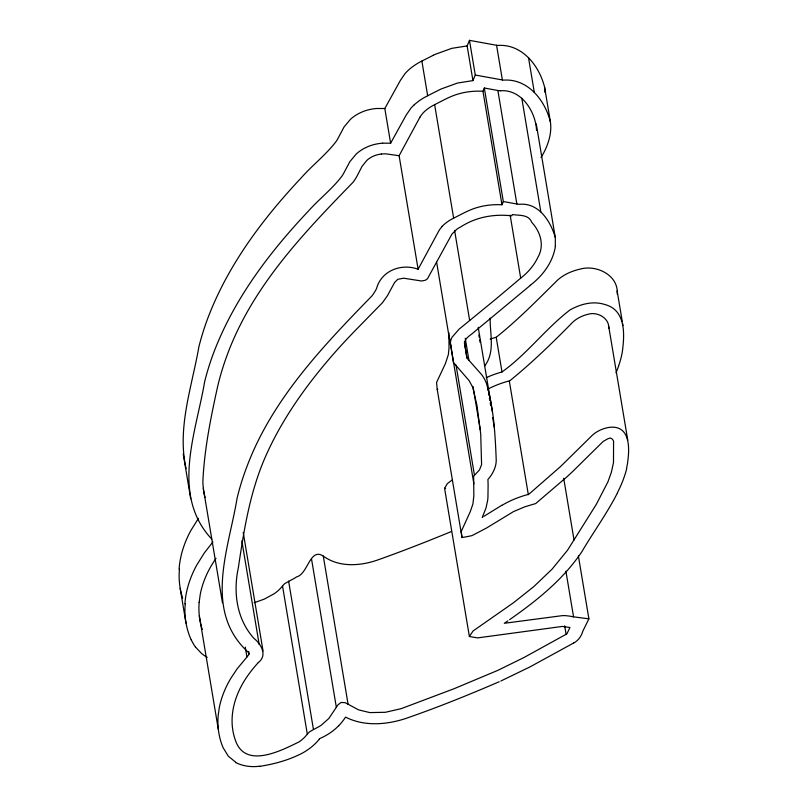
<?xml version="1.0" encoding="UTF-8"?>
<svg xmlns="http://www.w3.org/2000/svg" width="807" height="807" viewBox="0 0 807 807"><rect width="100%" height="100%" fill="white"/><g stroke="black" fill="none" stroke-linecap="round" stroke-linejoin="round"><path stroke-width="1.21" d="M258.301 662.587A149.103 111.669 -9.5 0 0 248.132 675.116C237.984 689.299 231.185 706.559 232.164 724.212A103.467 77.492 -9.5 0 0 236.421 742.975C247.668 768.244 281.996 750.207 299.104 741.875A39.583 29.647 -9.5 0 0 305.47 736.367L307.326 734.199A19.711 14.758 -9.5 0 1 309.636 731.778L315.608 728.408A35.639 26.692 -9.5 0 0 321.388 725.1L328.893 718.422L337.962 704.874L341.129 702.453L345.154 702.665L358.691 709.918L369.848 712.591L385.343 712.299L401.261 708.627L454.038 688.734L497.959 670.314L523.985 657.513L566.867 633.878L569.964 627.503L562.318 626.434L477.623 637.893L469.381 636.511L473.084 630.963L513.534 602.718L533.841 586.568L552.018 569.217L567.503 550.263L596.252 504.456L607.984 481.729L611.343 472.327L613.491 462.643L613.572 441.217L612.735 439.623A10.36 7.757 -9.5 0 0 611.948 438.857L610.324 438.019A20.064 15.02 -9.5 0 0 607.883 438.766L603.222 441.389L572.698 471.48A386.674 289.602 -9.5 0 1 566.716 477.028L535.727 503.548L524.933 506.766L513.585 511.557L486.379 528.111L472.024 535.596A66.507 49.812 -9.5 0 1 468.292 536.393L462.018 537.563L461.211 531.531L470.299 511.598L472.902 504.022L473.84 496.043L473.648 476.15L479.459 469.956L481.587 464.64L480.72 434.085L476.998 405.639L472.791 387.38L469.099 380.601L453.453 362.535L450.407 342.935A21.275 15.938 -9.5 0 1 452.071 337.215L459.032 329.226L491.453 302.696A309.555 231.841 -9.5 0 0 496.204 298.772L520.697 278.153A66.467 49.782 -9.5 0 0 537.825 257.423C544.715 245.681 540.559 231.851 531.833 222.429C528.646 214.137 519.355 215.731 512.364 214.531L511.809 215.832C493.874 213.794 475.868 217.043 460.595 226.989A26.147 19.58 -9.5 0 0 456.762 229.269L451.94 234.091L427.468 278.758L425.319 280.281L421.617 281.007L403.631 278.193L397.77 279.323L394.603 282.46L387.501 295.604L382.427 302.746L359.105 326.593A683.731 512.082 -9.5 0 0 332.988 354.596C305.308 386.361 280.533 421.204 263.98 460.131C249.605 494.277 243.764 531.218 238.368 567.644C233.011 592.217 236.653 619.11 253.892 638.337C261.216 644.087 267.692 655.375 258.301 662.587M536.554 130.28C535.626 111.659 521.483 88.972 500.279 90.777M199.147 602.294L200.277 594.174A135.838 101.732 -9.5 0 1 212.019 564.497L216.004 558.283M555.287 246.226L555.337 237.873L536.262 123.895M626.474 468.897L627.513 463.42A88.709 66.436 -9.5 0 0 627.856 460.464C629.954 445.272 629.026 423.978 608.004 427.569A27.66 20.71 -9.5 0 0 592.641 434.963L560.502 466.597L528.333 494.681L509.338 381.156C530.925 363.664 550.899 344.377 570.388 324.616C574.957 319.3 581.302 315.87 588.071 314.256C597.119 311.401 609.517 318.019 608.781 328.338M414.203 104.839A53.373 39.977 -9.5 0 1 427.68 95.751L439.129 89.96A107.704 80.66 -9.5 0 1 441.338 88.911L457.519 83.04L472.942 80.609L467.142 45.918L469.472 40.35L496.567 45.273A12.176 9.119 -9.5 0 0 498.04 45.424C522.351 43.881 539.429 65.942 544.634 87.398L550.435 122.089C551.736 131.39 549.295 140.821 545.492 149.275A94.51 70.784 -9.5 0 1 540.993 157.476M472.942 80.609L475.273 75.031L469.472 40.35M442.115 226.364A38.161 28.578 -9.5 0 1 453.665 218.172L464.6 212.584A101.117 75.737 -9.5 0 1 466.668 211.616C477.583 206.239 489.849 204.11 501.964 204.776L482.959 91.262L484.321 88.024L497.869 90.485A23.332 17.472 -9.5 0 0 500.279 90.777M501.964 204.776L503.316 201.538L484.321 88.024M235.705 762.232L228.32 756.189L223.136 747.736A107.331 80.387 -9.5 0 1 220.412 740.029A120.324 90.122 -9.5 0 1 218.162 715.819L219.272 707.699A135.838 101.732 -9.5 0 1 231.024 678.021L237.187 668.761L247.487 656.353A15.353 11.5 -9.5 0 0 248.203 655.466L248.869 654.467A2.3 1.725 -9.5 0 0 249.121 653.932A2.35 1.755 -9.5 0 0 248.899 653.428L248.344 652.55A15.141 11.338 -9.5 0 0 247.87 651.945C202.94 610.334 228.885 548.689 237.107 498.08A407.706 305.349 -9.5 0 1 246.296 468.252C271.414 400.101 322.245 346.949 371.966 295.897A65.317 48.924 -9.5 0 0 376.496 288.724C381.277 270.567 401.402 263.082 418.107 269.235L399.112 155.721L419.933 117.207M418.107 269.235L438.927 230.731A57.408 42.993 -9.5 0 1 439.754 229.42L442.155 226.374M578.367 555.912L588.898 618.838L583.088 630.63A21.315 15.969 -9.5 0 0 582.513 632.093L581.988 633.566A18.49 13.85 -9.5 0 1 581.544 634.625L580.455 636.602A19.126 14.324 -9.5 0 1 573.686 643.078M617.537 492.754C607.157 513.292 593.478 531.924 581.847 551.736C563.225 579.497 536.766 600.711 509.6 619.645M382.639 143.172L390.618 143.202L384.818 108.511L400.433 80.307L405.033 73.619A44.032 32.976 -9.5 0 1 408.191 70.37L408.413 70.159A53.373 39.977 -9.5 0 1 421.879 61.06L433.319 55.269M390.618 143.202L406.244 114.987L410.834 108.309A44.032 32.976 -9.5 0 1 413.991 105.061L414.213 104.849M451.355 531.541C426.61 541.719 401.684 551.494 376.466 560.411C359.226 566.141 338.637 567.361 323.284 556.073C309.797 547.247 308.042 574.11 296.593 576.894A35.639 26.692 -9.5 0 1 290.813 580.193L284.831 583.572A19.711 14.758 -9.5 0 0 282.531 585.993L280.665 588.162A39.583 29.647 -9.5 0 1 274.299 593.67L264.333 599.107L254.205 602.718M469.381 636.511L444.576 488.306L447.36 483.605L451.95 480.155M198.472 518.306L190.795 530.623A152.069 113.898 -9.5 0 0 182.664 549.94A142.466 106.695 -9.5 0 0 179.083 569.137M484.533 366.136C495.387 352.266 489.879 334.068 490.142 318.109M212.917 541.951L204.282 552.997L196.605 565.314A152.069 113.898 -9.5 0 0 188.475 584.631A142.466 106.695 -9.5 0 0 184.894 603.828M490.212 339.111A85.391 63.955 -9.5 0 1 496.204 337.265C518.245 319.723 537.866 299.518 557.899 279.797C564.355 274.118 572.556 270.759 580.879 268.923C596.797 264.716 618.707 275.409 617.194 293.919M486.248 377.636L489.778 376.123A85.391 63.955 -9.5 0 1 502.004 371.956C527.112 353.991 545.714 328.54 570.045 309.908C580.445 304.068 593.135 300.668 604.836 304.521C626.202 310.059 624.679 335.006 622.247 352.356A142.688 106.867 -9.5 0 1 618.535 366.156M474.657 331.586L530.381 285.315M474.415 331.778C470.975 335.198 464.459 337.851 464.62 343.479M507.845 620.865L504.314 623.297L561.722 615.711A19.691 14.748 -9.5 0 1 565.939 615.68L569.651 616.124A25.592 19.166 -9.5 0 1 570.72 616.316L571.891 616.558A21.779 16.311 -9.5 0 0 573.545 616.841L588.898 618.838M484.008 516.288L501.712 505.313M482.838 517.025L482.263 517.388L485.996 508.067L487.68 500.239A92.976 69.634 -9.5 0 0 487.973 496.547C487.942 490.878 488.326 485.178 487.892 479.529C492.815 473.931 496.86 466.325 496.154 458.356C495.155 433.218 493.622 407.727 486.46 383.476A54.019 40.461 -9.5 0 0 481.567 374.559L466.92 358.026A59.567 44.607 -9.5 0 1 466.728 357.007L466.123 352.276M573.616 643.018L529.906 666.945L500.854 681.017M419.933 117.207A57.408 42.993 -9.5 0 1 420.76 115.895L423.161 112.859A38.161 28.578 -9.5 0 1 434.67 104.648L445.605 99.059A101.117 75.737 -9.5 0 1 447.663 98.091C458.588 92.714 470.854 90.586 482.959 91.262M499.23 681.733C467.989 695.18 436.405 707.971 404.236 718.987C385.282 724.888 363.715 726.381 345.557 717.11A71.268 53.373 -9.5 0 1 338.779 725.695M462.018 537.563L437.212 389.357L437.838 389.236M259.844 766.337C274.319 764.058 288.775 760.133 301.838 753.395A55.35 41.46 -9.5 0 0 319.36 739.121M381.398 154.046L382.952 153.915A26.702 20.004 -9.5 0 1 386.059 153.855L399.112 155.721M467.142 45.918L451.718 48.359L435.538 54.23A107.704 80.66 -9.5 0 0 433.319 55.269M384.818 108.511L376.829 108.491A36.144 27.075 -9.5 0 0 365.742 110.589A34.025 25.481 -9.5 0 0 362.525 111.77L358.944 113.424A35.841 26.843 -9.5 0 0 350.46 119.315L344.075 126.941L337.719 138.915A44.435 33.279 -9.5 0 1 336.247 141.296C326.109 154.742 312.491 165.052 301.394 177.661C262.527 219.02 227.594 265.523 207.5 319.047A411.056 307.86 -9.5 0 0 198.875 346.839C191.985 386.614 176.854 428.134 186.104 468.595M475.273 75.031L502.378 79.954A12.176 9.119 -9.5 0 0 503.84 80.105C528.151 78.572 545.239 100.623 550.435 122.089M503.316 201.538L516.863 204A23.332 17.472 -9.5 0 0 519.274 204.302C538.693 202.386 550.586 221.148 555.266 237.419M444.576 488.306L445.615 488.517M211.757 539.126C170.459 494.883 195.98 432.895 204.685 381.529A411.056 307.86 -9.5 0 1 213.3 353.728C233.566 299.77 268.892 252.954 308.153 211.343C318.977 199.097 332.222 189.08 342.047 175.976A44.435 33.279 -9.5 0 0 343.52 173.596L349.875 161.632L356.26 154.006A35.841 26.843 -9.5 0 1 364.744 148.105L368.325 146.45A34.025 25.481 -9.5 0 1 371.553 145.28A36.144 27.075 -9.5 0 1 382.639 143.182M195.566 647.103L201.175 653.095A49.247 36.88 -9.5 0 0 207.217 657.402M464.64 343.59L466.063 351.771M464.771 344.185L464.388 341.835M617.143 290.913L622.227 321.257M622.59 323.425L622.954 325.594M608.76 326.643L627.765 440.168M528.494 57.559L534.295 92.24M521.816 98.252L540.811 211.777M496.567 45.273L502.378 79.954M563.7 478.289L574.039 540.044M497.869 90.485L516.863 204M510.155 215.156L520.697 278.153M565.909 571.185L573.555 616.841M564.668 625.788L566.111 634.433M496.204 337.276L502.004 371.956M478.218 327.319L492.32 411.6M478.864 334.976L479.277 337.437M479.691 339.908L480.104 342.38M487.741 388.036L488.154 390.497M488.568 392.969L488.981 395.44M489.395 397.901L489.809 400.373M490.222 402.844L490.636 405.306M492.694 417.643L494.348 427.518M434.63 104.597L453.635 218.122M454.583 230.358L469.674 320.52M421.869 61.05L427.67 95.73M465.256 338.284L468.978 360.497M473.003 386.402L480.236 429.627M464.439 343.217L466.92 358.026M456.046 365.127L474.435 475.051M449.509 338.204L449.923 340.675M450.336 343.146L473.891 483.948M436.597 262.073L450.851 347.292M323.284 556.073L348.089 704.279M311.552 559.15L336.348 707.356M288.624 581.161L313.429 729.367M282.521 585.993L307.326 734.199M243.22 532.428L263.052 650.997M241.828 540.801L259.188 644.551M248.677 651.461L249.091 653.922M245.278 647.113L246.922 656.979M203.465 489.254L222.46 602.779M183.229 453.907L190.704 498.746M199.329 615.872L218.324 729.387M180.163 588.364L185.963 623.054M544.634 87.398L545.018 92.432M448.863 332.615L449.035 347.827L448.379 354.495L445.504 363.392L436.577 382.437L437.212 389.357M182.664 598.138A126.719 94.903 -9.5 0 1 179.447 569.137M191.188 639.87A126.719 94.903 -9.5 0 1 185.247 603.818M195.506 647.133A71.894 53.847 -9.5 0 1 191.269 639.85M618.576 366.156A196.363 147.066 -9.5 0 1 616.044 372.763M488.003 389.024A81.618 61.12 -9.5 0 1 509.257 380.914M202.305 629.43A107.331 80.387 -9.5 0 1 201.7 627.483M201.387 626.504A120.324 90.122 -9.5 0 1 199.168 602.294M205.059 497.556A133.427 99.937 -9.5 0 1 203.253 488.336M203.354 488.326A106.695 79.913 -9.5 0 1 202.89 480.841C204.423 449.116 210.728 417.844 217.547 386.896A410.43 307.396 -9.5 0 1 227.292 354.737C252.409 286.566 303.271 233.455 352.962 182.372A65.317 48.924 -9.5 0 0 357.501 175.2L362.01 166.403L366.721 160.512A20.972 15.706 -9.5 0 1 381.388 154.016M259.834 766.196A34.973 26.197 -9.5 0 1 235.503 762.444M319.3 739.101A5.659 4.237 -9.5 0 1 319.733 738.637L319.885 738.486A52.041 38.978 -9.5 0 0 338.708 725.654M626.656 468.917A172.547 129.231 -9.5 0 1 617.416 492.724M501.813 505.424A81.618 61.12 -9.5 0 1 528.252 494.439M555.408 246.226A79.308 59.395 -9.5 0 1 530.31 285.254"/></g></svg>
